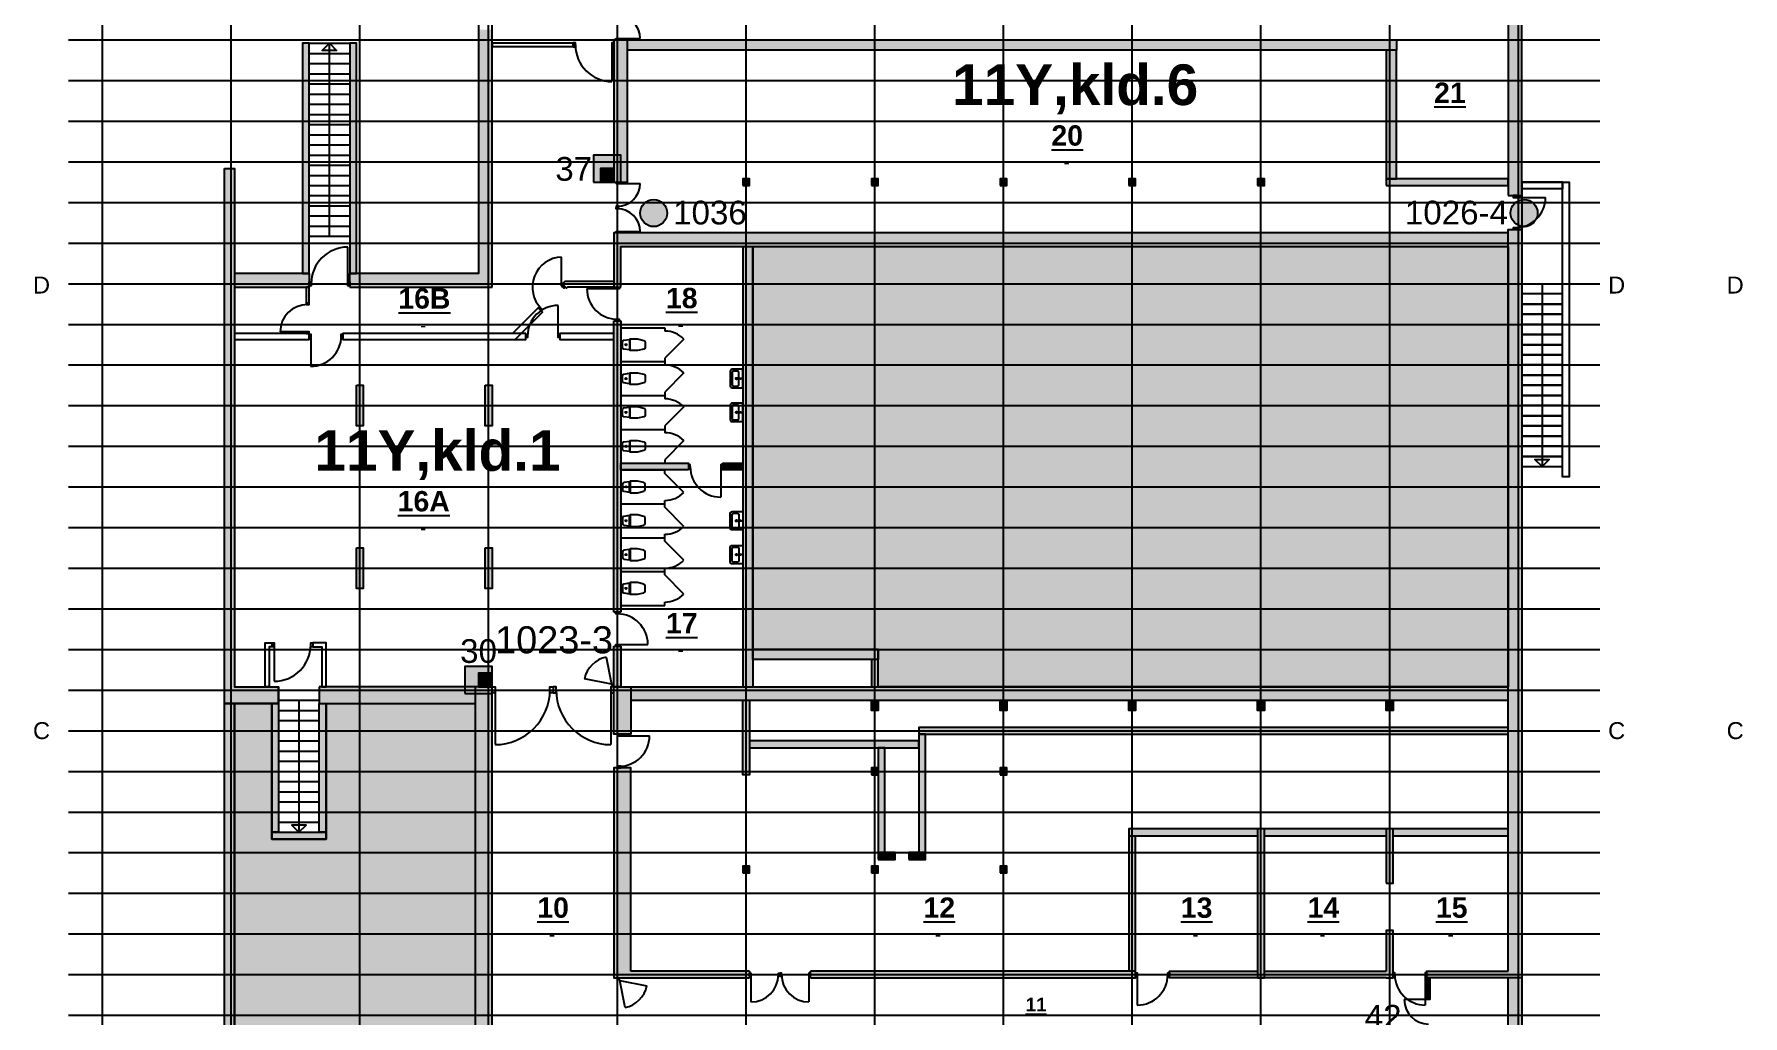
# Model space of a CAD drawing. Header units: millimetres. Extents: x 96064 to 243032, y 44049 to 165007.
# Drawn here: x 96083 to 146526, y 76181 to 105169 of the extents above; entities that cross this region are included whole.
import ezdxf

# ---------------------------------------------------------------- set-up
doc = ezdxf.new("R2010")
doc.units = ezdxf.units.MM
doc.header["$LTSCALE"] = 20
for name, color, linetype in [('-  Eksisterende', 7, 'CONTINUOUS'), ('-  Lette vægge - nye', 7, 'CONTINUOUS'), ('-  Trapper', 1, 'CONTINUOUS'), ('- Døre og vinduer', 12, 'CONTINUOUS'), ('- EL og VVS', 4, 'CONTINUOUS'), ('-ADK', 140, 'CONTINUOUS'), ('-Alarm', 20, 'CONTINUOUS'), ('-Dørfølere', 90, 'CONTINUOUS'), ('-Grid', 254, 'CONTINUOUS'), ('-Rum m2', 6, 'CONTINUOUS'), ('-Rumnumre', 6, 'CONTINUOUS'), ('-Sign. Rammer', 9, 'CONTINUOUS'), ('-Skrav. eksist.', 253, 'CONTINUOUS')]:
    doc.layers.add(name, color=color, linetype=linetype)
doc.styles.add('100', font='arial.ttf', dxfattribs={"height": 150})

# ---------------------------------------------------------------- blocks, each defined once
blk = doc.blocks.new('Rumføler')
at = {"layer": '-Alarm'}
blk.add_line((-71, 71), (0, 0), dxfattribs=at)
blk.add_lwpolyline([(-231, 871), (-71, 71), (-871, 231)], dxfattribs=at)
blk.add_arc((-71, 71), 816, 101.3099, 168.6901, dxfattribs=at)
blk = doc.blocks.new('ADK')
at = {"layer": '-ADK'}
h = blk.add_hatch(color=256, dxfattribs=at)
h.dxf.hatch_style = 1
h.paths.add_polyline_path([(-400, -400), (400, -400), (400, 400), (-400, 400)])
blk.add_lwpolyline([(-400, -400), (400, -400), (400, 400), (-400, 400)], close=True, dxfattribs=at)
blk = doc.blocks.new('Dør-sensor')
at = {"layer": '-Dørfølere'}
h = blk.add_hatch(color=256, dxfattribs=at)
h.dxf.hatch_style = 1
edge = h.paths.add_edge_path()
edge.add_arc((0, 0), 400, 0, 360)
blk.add_circle((0, 0), 400, dxfattribs=at)

msp = doc.modelspace()

# ---------------------------------------------------------------- hatches: boundary and pattern name
at = {"layer": '-ADK'}
h = msp.add_hatch(color=256, dxfattribs=at)
h.dxf.hatch_style = 1
h.paths.add_polyline_path([(112800, 100800), (113200, 100800), (113200, 101200), (112800, 101200)])
h = msp.add_hatch(color=256, dxfattribs=at)
h.dxf.hatch_style = 1
h.paths.add_polyline_path([(109200, 85900), (109600, 85900), (109600, 86300), (109200, 86300)])
at = {"layer": '-Skrav. eksist.'}
h = msp.add_hatch(dxfattribs=at)
h.set_pattern_fill('ANSI36', color=256, scale=200)
h.paths.add_polyline_path([(113400, 71300), (134120, 71300), (134120, 64600), (135520, 64600), (135520, 71300), (137270, 71300), (137270, 64100), (139600, 64100), (139600, 59500), (113400, 59500)])
h.paths.add_polyline_path([(98200, 72400), (102000, 72400), (102000, 85400), (103100, 85400), (103100, 81400), (104700, 81400), (104700, 85400), (109100, 85400), (109100, 59500), (98200, 59500)])
h.paths.add_polyline_path([(117300, 98900), (139600, 98900), (139600, 85900), (121000, 85900), (121000, 87000), (117300, 87000)])
h.paths.add_polyline_path([(113600, 161500), (140000, 161500), (140000, 139800), (136000, 139800), (136000, 138700), (117200, 138700), (113600, 138700), (113600, 151700), (117000, 151700), (118500, 151700), (124800, 151700), (124800, 150600), (125700, 150600), (125700, 145500), (130700, 145500), (130700, 151700), (132400, 151700), (132400, 156600), (131100, 156600), (131100, 159100), (124600, 159100), (124600, 155100), (114700, 155100), (114700, 157800), (114500, 157800), (114500, 157300), (113600, 157300)])
h = msp.add_hatch(color=256, dxfattribs=at)
h.dxf.hatch_style = 1
h.paths.add_polyline_path([(139600, 100400), (140000, 100400), (140000, 122750), (139600, 122750)])
h = msp.add_hatch(color=256, dxfattribs=at)
h.dxf.hatch_style = 1
h.paths.add_polyline_path([(109600, 105300), (109200, 105300), (109200, 98100), (105400, 98100), (105400, 97700), (109600, 97700)])
h = msp.add_hatch(color=256, dxfattribs=at)
h.dxf.hatch_style = 1
h.paths.add_polyline_path([(113600, 105000), (113200, 105000), (113200, 100800), (113600, 100800)])
h = msp.add_hatch(color=256, dxfattribs=at)
h.dxf.hatch_style = 1
h.paths.add_polyline_path([(136300, 105000), (113600, 105000), (113600, 104700), (136300, 104700)])
h = msp.add_hatch(color=256, dxfattribs=at)
h.dxf.hatch_style = 1
h.paths.add_polyline_path([(104200, 104900), (104000, 104900), (104000, 98100), (104200, 98100)])
h = msp.add_hatch(color=256, dxfattribs=at)
h.dxf.hatch_style = 1
h.paths.add_polyline_path([(105600, 104900), (105400, 104900), (105400, 98100), (105600, 98100)], flags=17)
h = msp.add_hatch(color=256, dxfattribs=at)
h.dxf.hatch_style = 1
h.paths.add_polyline_path([(136000, 100900), (136300, 100900), (136300, 104700), (136000, 104700)])
h = msp.add_hatch(color=256, dxfattribs=at)
h.dxf.hatch_style = 1
edge = h.paths.add_edge_path()
edge.add_line((103300, 85900), (102000, 85900))
edge.add_line((102000, 85900), (102000, 101200))
edge.add_line((102000, 101200), (101700, 101200))
edge.add_line((101700, 101200), (101700, 85400))
edge.add_line((101700, 85400), (103300, 85400))
h = msp.add_hatch(color=256, dxfattribs=at)
h.dxf.hatch_style = 1
edge = h.paths.add_edge_path()
edge.add_line((103300, 85900), (102000, 85900))
edge.add_line((102000, 85900), (102000, 101200))
edge.add_line((102000, 101200), (101700, 101200))
edge.add_line((101700, 101200), (101700, 85400))
edge.add_line((101700, 85400), (103300, 85400))
h = msp.add_hatch(dxfattribs=at)
h.set_pattern_fill('ANGLE', color=256)
h.set_pattern_definition([(0, (0, 0), (0, 6.985), [5.08, -1.905]), (90, (0, 0), (-6.985, 4e-16), [5.08, -1.905])])
edge = h.paths.add_edge_path()
edge.add_line((103300, 85900), (102000, 85900))
edge.add_line((102000, 85900), (102000, 101200))
edge.add_line((102000, 101200), (101700, 101200))
edge.add_line((101700, 101200), (101700, 85400))
edge.add_line((101700, 85400), (103300, 85400))
h = msp.add_hatch(color=256, dxfattribs=at)
h.dxf.hatch_style = 1
h.paths.add_polyline_path([(101700, 101200), (102000, 101200), (102000, 85900), (103300, 85900), (103300, 85400), (101700, 85400)])
h = msp.add_hatch(color=256, dxfattribs=at)
h.dxf.hatch_style = 1
h.paths.add_polyline_path([(117000, 100700), (117200, 100700), (117200, 100900), (117000, 100900)])
h = msp.add_hatch(color=256, dxfattribs=at)
h.dxf.hatch_style = 1
h.paths.add_polyline_path([(120800, 100700), (121000, 100700), (121000, 100900), (120800, 100900)])
h = msp.add_hatch(color=256, dxfattribs=at)
h.dxf.hatch_style = 1
h.paths.add_polyline_path([(124600, 100700), (124800, 100700), (124800, 100900), (124600, 100900)])
h = msp.add_hatch(color=256, dxfattribs=at)
h.dxf.hatch_style = 1
h.paths.add_polyline_path([(128400, 100700), (128600, 100700), (128600, 100900), (128400, 100900)])
h = msp.add_hatch(color=256, dxfattribs=at)
h.dxf.hatch_style = 1
h.paths.add_polyline_path([(132200, 100700), (132400, 100700), (132400, 100900), (132200, 100900)])
h = msp.add_hatch(color=256, dxfattribs=at)
h.dxf.hatch_style = 1
h.paths.add_polyline_path([(136000, 100700), (139600, 100700), (139600, 100900), (136000, 100900)])
h = msp.add_hatch(color=256, dxfattribs=at)
h.dxf.hatch_style = 1
h.paths.add_polyline_path([(140000, 77500), (140000, 99400), (139600, 99400), (139600, 77500), (137200, 77500), (137200, 77300), (137300, 77300), (140000, 77300)])
h = msp.add_hatch(color=256, dxfattribs=at)
h.dxf.hatch_style = 1
h.paths.add_polyline_path([(113400, 98900), (139600, 98900), (139600, 99300), (113200, 99300), (113200, 97700), (113400, 97700)])
h = msp.add_hatch(color=256, dxfattribs=at)
h.dxf.hatch_style = 1
h.paths.add_polyline_path([(117300, 98900), (117000, 98900), (117000, 85900), (117300, 85900)])
h = msp.add_hatch(color=256, dxfattribs=at)
h.dxf.hatch_style = 1
h.paths.add_polyline_path([(104200, 98100), (102000, 98100), (102000, 97700), (104200, 97700)])
h = msp.add_hatch(color=256, dxfattribs=at)
h.dxf.hatch_style = 1
h.paths.add_polyline_path([(113400, 96700), (113200, 96700), (113200, 88100), (113400, 88100)])
h = msp.add_hatch(color=256, dxfattribs=at)
h.dxf.hatch_style = 1
h.paths.add_polyline_path([(105800, 94800), (105600, 94800), (105600, 93600), (105800, 93600)])
h = msp.add_hatch(color=256, dxfattribs=at)
h.dxf.hatch_style = 1
h.paths.add_polyline_path([(109600, 94800), (109400, 94800), (109400, 93600), (109600, 93600)])
h = msp.add_hatch(color=256, dxfattribs=at)
h.dxf.hatch_style = 1
h.paths.add_polyline_path([(115400, 92500), (113400, 92500), (113400, 92300), (115400, 92300)])
h = msp.add_hatch(color=256, dxfattribs=at)
h.dxf.hatch_style = 1
h.paths.add_polyline_path([(117000, 92500), (116400, 92500), (116400, 92300), (117000, 92300)])
h = msp.add_hatch(color=256, dxfattribs=at)
h.dxf.hatch_style = 1
h.paths.add_polyline_path([(105800, 90000), (105600, 90000), (105600, 88800), (105800, 88800)])
h = msp.add_hatch(color=256, dxfattribs=at)
h.dxf.hatch_style = 1
h.paths.add_polyline_path([(109600, 90000), (109400, 90000), (109400, 88800), (109600, 88800)])
h = msp.add_hatch(color=256, dxfattribs=at)
h.dxf.hatch_style = 1
h.paths.add_polyline_path([(113400, 87100), (113200, 87100), (113200, 85900), (113400, 85900)])
h = msp.add_hatch(color=256, dxfattribs=at)
h.dxf.hatch_style = 1
h.paths.add_polyline_path([(121000, 87000), (117300, 87000), (117300, 86700), (121000, 86700)])
h = msp.add_hatch(color=256, dxfattribs=at)
h.dxf.hatch_style = 1
h.paths.add_polyline_path([(121000, 86700), (120799.5, 86700), (120799.5, 85900), (121000, 85900)])
h = msp.add_hatch(color=256, dxfattribs=at)
h.dxf.hatch_style = 1
h.paths.add_polyline_path([(109100, 85900), (104500, 85900), (104500, 85400), (109100, 85400)])
h = msp.add_hatch(color=256, dxfattribs=at)
h.dxf.hatch_style = 1
h.paths.add_polyline_path([(109600, 85900), (109100, 85900), (109100, 71200), (109600, 71200)])
h = msp.add_hatch(color=256, dxfattribs=at)
h.dxf.hatch_style = 1
h.paths.add_polyline_path([(113700, 85900), (113200, 85900), (113200, 84500), (113700, 84500)])
h = msp.add_hatch(color=256, dxfattribs=at)
h.dxf.hatch_style = 1
h.paths.add_polyline_path([(139600, 85900), (113700, 85900), (113700, 85500), (139600, 85500)])
h = msp.add_hatch(color=256, dxfattribs=at)
h.dxf.hatch_style = 1
h.paths.add_polyline_path([(102000, 85400), (101700, 85400), (101700, 72400), (102000, 72400)])
h = msp.add_hatch(color=256, dxfattribs=at)
h.dxf.hatch_style = 1
h.paths.add_polyline_path([(103300, 85400), (103100, 85400), (103100, 81600), (103300, 81600)])
h = msp.add_hatch(color=256, dxfattribs=at)
h.dxf.hatch_style = 1
h.paths.add_polyline_path([(104700, 85400), (104500, 85400), (104500, 81600), (104700, 81600)])
h = msp.add_hatch(color=256, dxfattribs=at)
h.dxf.hatch_style = 1
h.paths.add_polyline_path([(117200, 85500), (117000, 85500), (117000, 83300), (117200, 83300)])
h = msp.add_hatch(color=256, dxfattribs=at)
h.dxf.hatch_style = 1
h.paths.add_polyline_path([(121000, 85500), (120800, 85500), (120800, 85200), (121000, 85200)])
h = msp.add_hatch(color=256, dxfattribs=at)
h.dxf.hatch_style = 1
h.paths.add_polyline_path([(124800, 85500), (124600, 85500), (124600, 85200), (124800, 85200)])
h = msp.add_hatch(color=256, dxfattribs=at)
h.dxf.hatch_style = 1
h.paths.add_polyline_path([(128600, 85500), (128400, 85500), (128400, 85200), (128600, 85200)])
h = msp.add_hatch(color=256, dxfattribs=at)
h.dxf.hatch_style = 1
h.paths.add_polyline_path([(132400, 85500), (132200, 85500), (132200, 85200), (132400, 85200)])
h = msp.add_hatch(color=256, dxfattribs=at)
h.dxf.hatch_style = 1
h.paths.add_polyline_path([(136200, 85500), (136000, 85500), (136000, 85200), (136200, 85200)])
h = msp.add_hatch(color=256, dxfattribs=at)
h.dxf.hatch_style = 1
h.paths.add_polyline_path([(122200, 84300), (117200, 84300), (117200, 84100), (122200, 84100)])
h = msp.add_hatch(color=256, dxfattribs=at)
h.dxf.hatch_style = 1
h.paths.add_polyline_path([(139600, 84700), (122200, 84700), (122200, 84500), (139600, 84500)])
h = msp.add_hatch(color=256, dxfattribs=at)
h.dxf.hatch_style = 1
h.paths.add_polyline_path([(122400, 84500), (122200, 84500), (122200, 81000), (122400, 81000)])
h = msp.add_hatch(color=256, dxfattribs=at)
h.dxf.hatch_style = 1
h.paths.add_polyline_path([(121200, 84100), (121000, 84100), (121000, 81000), (121200, 81000)])
h = msp.add_hatch(color=256, dxfattribs=at)
h.dxf.hatch_style = 1
h.paths.add_polyline_path([(117200, 77500), (113700, 77500), (113700, 83500), (113200, 83500), (113200, 77300), (117200, 77300)])
h = msp.add_hatch(color=256, dxfattribs=at)
h.dxf.hatch_style = 1
h.paths.add_polyline_path([(121000, 83500), (120800, 83500), (120800, 83300), (121000, 83300)])
h = msp.add_hatch(color=256, dxfattribs=at)
h.dxf.hatch_style = 1
h.paths.add_polyline_path([(124800, 83500), (124600, 83500), (124600, 83300), (124800, 83300)])
h = msp.add_hatch(color=256, dxfattribs=at)
h.dxf.hatch_style = 1
h.paths.add_polyline_path([(104700, 81600), (103100, 81600), (103100, 81400), (104700, 81400)])
h = msp.add_hatch(color=256, dxfattribs=at)
h.dxf.hatch_style = 1
h.paths.add_polyline_path([(132200, 81700), (128400, 81700), (128400, 81500), (132200, 81500)])
h = msp.add_hatch(color=256, dxfattribs=at)
h.dxf.hatch_style = 1
h.paths.add_polyline_path([(128600, 81500), (128400, 81500), (128400, 77500), (128600, 77500)])
h = msp.add_hatch(color=256, dxfattribs=at)
h.dxf.hatch_style = 1
h.paths.add_polyline_path([(132400, 81700), (132200, 81700), (132200, 77300), (132400, 77300), (132400, 77500)])
h = msp.add_hatch(color=256, dxfattribs=at)
h.dxf.hatch_style = 1
h.paths.add_polyline_path([(136000, 81700), (132400, 81700), (132400, 81500), (136000, 81500)])
h = msp.add_hatch(color=256, dxfattribs=at)
h.dxf.hatch_style = 1
h.paths.add_polyline_path([(136200, 81700), (136000, 81700), (136000, 80100), (136200, 80100)])
h = msp.add_hatch(color=256, dxfattribs=at)
h.dxf.hatch_style = 1
h.paths.add_polyline_path([(139600, 81700), (136200, 81700), (136200, 81500), (139600, 81500)])
h = msp.add_hatch(color=256, dxfattribs=at)
h.dxf.hatch_style = 1
h.paths.add_polyline_path([(121500, 81000), (121000, 81000), (121000, 80800), (121500, 80800)])
h = msp.add_hatch(color=256, dxfattribs=at)
h.dxf.hatch_style = 1
h.paths.add_polyline_path([(122400, 81000), (121900, 81000), (121900, 80800), (122400, 80800)])
h = msp.add_hatch(color=256, dxfattribs=at)
h.dxf.hatch_style = 1
h.paths.add_polyline_path([(117200, 80600), (117000, 80600), (117000, 80400), (117200, 80400)], flags=17)
h = msp.add_hatch(color=256, dxfattribs=at)
h.dxf.hatch_style = 1
h.paths.add_polyline_path([(121000, 80600), (120800, 80600), (120800, 80400), (121000, 80400)])
h = msp.add_hatch(color=256, dxfattribs=at)
h.dxf.hatch_style = 1
h.paths.add_polyline_path([(124800, 80600), (124600, 80600), (124600, 80400), (124800, 80400)])
h = msp.add_hatch(color=256, dxfattribs=at)
h.dxf.hatch_style = 1
h.paths.add_polyline_path([(136200, 78700), (136000, 78700), (136000, 77500), (132400, 77500), (132400, 77300), (136000, 77300), (136200, 77300)])
h = msp.add_hatch(color=256, dxfattribs=at)
h.dxf.hatch_style = 1
h.paths.add_polyline_path([(128600, 77500), (119000, 77500), (119000, 77300), (128600, 77300)])
h = msp.add_hatch(color=256, dxfattribs=at)
h.dxf.hatch_style = 1
h.paths.add_polyline_path([(132200, 77500), (129600, 77500), (129600, 77300), (132200, 77300)])
h = msp.add_hatch(color=256, dxfattribs=at)
h.dxf.hatch_style = 1
h.paths.add_polyline_path([(137300, 77300), (137200, 77300), (137200, 76700), (137300, 76700)])
h = msp.add_hatch(color=256, dxfattribs=at)
h.dxf.hatch_style = 1
h.paths.add_polyline_path([(140000, 77300), (139600, 77300), (139600, 75100), (140000, 75100)])

# ---------------------------------------------------------------- linework, layer by layer
at = {"layer": '-  Eksisterende'}
for p, q in [((117000, 98900), (117000, 85900)), ((117300, 98900), (117300, 85900)), ((113700, 85900), (139600, 85900)), ((113700, 85500), (139600, 85500))]:
    msp.add_line(p, q, dxfattribs=at)
for points in [[(109600, 97700), (109600, 156700), (109200, 156700), (109200, 98100), (105400, 98100)], [(139600, 77500), (139600, 99400), (140000, 99400), (140000, 59500), (139600, 59500), (139600, 74900)], [(113400, 97700), (113400, 98900), (139600, 98900), (139600, 99300), (113200, 99300), (113200, 97700), (113400, 97700)], [(104200, 98100), (102000, 98100), (102000, 97700), (104200, 97700)], [(104200, 98100), (104200, 97700)], [(105400, 97700), (105400, 98100)], [(105400, 97700), (109600, 97700)], [(113200, 97700), (113400, 97700)], [(113200, 88100), (113200, 96700)], [(113200, 96700), (113400, 96700)], [(113400, 96700), (113400, 88100)], [(113400, 88100), (113200, 88100)], [(113400, 87100), (113400, 85900), (113200, 85900), (113200, 87100)], [(113200, 87100), (113400, 87100)], [(103300, 85400), (103300, 85900)], [(109100, 85900), (104500, 85900)], [(104500, 85900), (104500, 85400)], [(109100, 61000), (109600, 61000), (109600, 85900), (109100, 85900), (109100, 61000)], [(104500, 85400), (109100, 85400)], [(117200, 85500), (117200, 83300), (117000, 83300), (117000, 85500)], [(121000, 85500), (121000, 85200), (120800, 85200), (120800, 85500)], [(124800, 85500), (124800, 85200), (124600, 85200), (124600, 85500)], [(128600, 85500), (128600, 85200), (128400, 85200), (128400, 85500)], [(132400, 85500), (132400, 85200), (132200, 85200), (132200, 85500)], [(136200, 85500), (136200, 85200), (136000, 85200), (136000, 85500)], [(113700, 77500), (113700, 83500), (113200, 83500), (113200, 77300), (113200, 77300)], [(136200, 81500), (139600, 81500), (139600, 81700), (128400, 81700), (128400, 81500)], [(128400, 81500), (128400, 77500)], [(128400, 77300), (128600, 77300), (128600, 81500)], [(128400, 81500), (132200, 81500)], [(132400, 81500), (136000, 81500)], [(136000, 77300), (136200, 77300), (136200, 78700), (136000, 78700), (136000, 77500)], [(113200, 77500), (113200, 77300), (117200, 77300)], [(117200, 77500), (113700, 77500)], [(117200, 77500), (117200, 77300)], [(119000, 77300), (128600, 77300), (128600, 77500)], [(128600, 77500), (119000, 77500)], [(119000, 77300), (119000, 77500)], [(136000, 77300), (129600, 77300), (129600, 77500), (132200, 77500)], [(132400, 77500), (136000, 77500)], [(140000, 77500), (140000, 77300), (137200, 77300), (137200, 77500), (139600, 77500)], [(139600, 75100), (139600, 77300)]]:
    msp.add_lwpolyline(points, dxfattribs=at)
for points in [[(139600, 100400), (140000, 100400), (140000, 122750), (139600, 122750)], [(113200, 100800), (113600, 100800), (113600, 105000), (113200, 105000)], [(113600, 105000), (136300, 105000), (136300, 104700), (113600, 104700)], [(104000, 98100), (104200, 98100), (104200, 104900), (104000, 104900)], [(105400, 98100), (105600, 98100), (105600, 104900), (105400, 104900)], [(109600, 104800), (112000, 104800), (112000, 104900), (109600, 104900)], [(136000, 100900), (136300, 100900), (136300, 104700), (136000, 104700)], [(101700, 101200), (102000, 101200), (102000, 85900), (103300, 85900), (103300, 85400), (101700, 85400)], [(117000, 100700), (117200, 100700), (117200, 100900), (117000, 100900)], [(120800, 100700), (121000, 100700), (121000, 100900), (120800, 100900)], [(124600, 100700), (124800, 100700), (124800, 100900), (124600, 100900)], [(128400, 100700), (128600, 100700), (128600, 100900), (128400, 100900)], [(132200, 100700), (132400, 100700), (132400, 100900), (132200, 100900)], [(136000, 100700), (139600, 100700), (139600, 100900), (136000, 100900)], [(105600, 94800), (105800, 94800), (105800, 93600), (105600, 93600)], [(109400, 94800), (109600, 94800), (109600, 93600), (109400, 93600)], [(115400, 92300), (113400, 92300), (113400, 92500), (115400, 92500)], [(116400, 92500), (117000, 92500), (117000, 92300), (116400, 92300)], [(105600, 90000), (105800, 90000), (105800, 88800), (105600, 88800)], [(109400, 90000), (109600, 90000), (109600, 88800), (109400, 88800)], [(102900, 85900), (102900, 87200), (103108, 87200), (103108, 87080), (103020, 87080), (103020, 86018), (103020, 85900)], [(104700, 85900), (104700, 87200), (104308, 87200), (104308, 87080), (104580, 87080), (104580, 86018), (104580, 85900)], [(117300, 87000), (121000, 87000), (121000, 86700), (117300, 86700)], [(120799.5, 85900), (121000, 85900), (121000, 86700), (120799.5, 86700)], [(113200, 85900), (113700, 85900), (113700, 84500), (113200, 84500)], [(101700, 85400), (102000, 85400), (102000, 72400), (101700, 72400)], [(103100, 85400), (103300, 85400), (103300, 81600), (103100, 81600)], [(104500, 85400), (104700, 85400), (104700, 81600), (104500, 81600)], [(117200, 84100), (122200, 84100), (122200, 84300), (117200, 84300)], [(122200, 84500), (139600, 84500), (139600, 84700), (122200, 84700)], [(122200, 81000), (122400, 81000), (122400, 84500), (122200, 84500)], [(121000, 81000), (121200, 81000), (121200, 84100), (121000, 84100)], [(120800, 83300), (121000, 83300), (121000, 83500), (120800, 83500)], [(124600, 83300), (124800, 83300), (124800, 83500), (124600, 83500)], [(103100, 81600), (104700, 81600), (104700, 81400), (103100, 81400)], [(132400, 77300), (132400, 81700), (132200, 81700), (132200, 77300)], [(136000, 80100), (136200, 80100), (136200, 81700), (136000, 81700)], [(121000, 80800), (121500, 80800), (121500, 81000), (121000, 81000)], [(121900, 80800), (122400, 80800), (122400, 81000), (121900, 81000)], [(117000, 80400), (117200, 80400), (117200, 80600), (117000, 80600)], [(120800, 80400), (121000, 80400), (121000, 80600), (120800, 80600)], [(124600, 80400), (124800, 80400), (124800, 80600), (124600, 80600)], [(137200, 76700), (137300, 76700), (137300, 77300), (137200, 77300)]]:
    msp.add_lwpolyline(points, close=True, dxfattribs=at)
at = {"layer": '-  Lette vægge - nye', "color": 252, "true_color": 0x939598}
for points in [[(111669.8, 97791.9), (111757.9, 97880), (113200, 97880), (113200, 97700), (111832.5, 97700), (111797.1, 97664.6)], [(104200, 97700), (104110, 97700), (104110, 97230), (104200, 97230)], [(105200, 96150), (110282.5, 96150), (111090, 96957.5), (110962.7, 97084.8), (110207.9, 96330), (105200, 96330)], [(104200, 96330), (102000, 96330), (102000, 96150), (104200, 96150)], [(110600, 96330), (105200, 96330), (105200, 96150), (110600, 96150)], [(113200, 96330), (111600, 96330), (111600, 96150), (113200, 96150)]]:
    msp.add_lwpolyline(points, close=True, dxfattribs=at)
at = {"layer": '-  Trapper'}
for p, q in [((104200, 104900), (105400, 104900)), ((104200, 104600), (105400, 104600)), ((104200, 104300), (105400, 104300)), ((104200, 104000), (105400, 104000)), ((104200, 103700), (105400, 103700)), ((104200, 103400), (105400, 103400)), ((104200, 103100), (105400, 103100)), ((104200, 102800), (105400, 102800)), ((104200, 102500), (105400, 102500)), ((104200, 102200), (105400, 102200)), ((104200, 101900), (105400, 101900)), ((104200, 101600), (105400, 101600)), ((104200, 101300), (105400, 101300)), ((104200, 101000), (105400, 101000)), ((104200, 100700), (105400, 100700)), ((104200, 100400), (105400, 100400)), ((104200, 100100), (105400, 100100)), ((104200, 99800), (105400, 99800)), ((104200, 99500), (105400, 99500)), ((104200, 99200), (105400, 99200)), ((103300, 85500), (104500, 85500)), ((103300, 85200), (104500, 85200)), ((103300, 84900), (104500, 84900)), ((103300, 84600), (104500, 84600)), ((103300, 84300), (104500, 84300)), ((103300, 84000), (104500, 84000)), ((103300, 83700), (104500, 83700)), ((103300, 83400), (104500, 83400)), ((103300, 83100), (104500, 83100)), ((103300, 82800), (104500, 82800)), ((103300, 82500), (104500, 82500)), ((103300, 82200), (104500, 82200)), ((103300, 81900), (104500, 81900)), ((103300, 81600), (104500, 81600))]:
    msp.add_line(p, q, dxfattribs=at)
for points in [[(104800, 99200), (104800, 104900), (105012.1, 104687.9), (104587.9, 104687.9), (104800, 104900)], [(141200, 100800), (140000, 100800), (140000, 97800), (141200, 97800)], [(141200, 100800), (141400, 100800), (141400, 92100), (141200, 92100), (141200, 100800)], [(140600, 97800), (140600, 92400), (140387.9, 92612.1), (140812.1, 92612.1), (140600, 92400)], [(103900, 85500), (103900, 81600), (104112.1, 81812.1), (103687.9, 81812.1), (103900, 81600)]]:
    msp.add_lwpolyline(points, dxfattribs=at)
for points in [[(140000, 100800), (141200, 100800), (141200, 100600), (140000, 100600)], [(140000, 97200), (141200, 97200), (141200, 97500), (140000, 97500)], [(140000, 96900), (141200, 96900), (141200, 97200), (140000, 97200)], [(140000, 96600), (141200, 96600), (141200, 96900), (140000, 96900)], [(140000, 96300), (141200, 96300), (141200, 96600), (140000, 96600)], [(140000, 96000), (141200, 96000), (141200, 96300), (140000, 96300)], [(140000, 95700), (141200, 95700), (141200, 96000), (140000, 96000)], [(140000, 95400), (141200, 95400), (141200, 95700), (140000, 95700)], [(140000, 95100), (141200, 95100), (141200, 95400), (140000, 95400)], [(140000, 94800), (141200, 94800), (141200, 95100), (140000, 95100)], [(140000, 94500), (141200, 94500), (141200, 94800), (140000, 94800)], [(140000, 94200), (141200, 94200), (141200, 94500), (140000, 94500)], [(140000, 93900), (141200, 93900), (141200, 94200), (140000, 94200)], [(140000, 93600), (141200, 93600), (141200, 93900), (140000, 93900)], [(140000, 93300), (141200, 93300), (141200, 93600), (140000, 93600)], [(140000, 93000), (141200, 93000), (141200, 93300), (140000, 93300)], [(140000, 92700), (141200, 92700), (141200, 93000), (140000, 93000)], [(140000, 92400), (141200, 92400), (141200, 92700), (140000, 92700)]]:
    msp.add_lwpolyline(points, close=True, dxfattribs=at)
at = {"layer": '- Døre og vinduer'}
for p, q in [((113300, 105037.5), (113975, 105037.5)), ((113140, 104850), (113140, 103770)), ((113300, 100762.5), (113975, 100762.5)), ((139800, 100350), (140700, 100350)), ((105340, 97800), (105340, 98880)), ((113300, 99337.5), (113975, 99337.5)), ((111655.7, 97735.4), (111655.7, 98585.4)), ((113300, 97650), (112400, 97650)), ((111550, 96260), (111550, 97160)), ((104155, 96375), (103345, 96375)), ((104250, 96260), (104250, 95360)), ((116350, 92400), (116350, 91500)), ((103168, 87140), (103168, 86060)), ((113300, 87150), (114200, 87150)), ((109690, 85810), (109690, 84190)), ((113110, 85810), (113110, 84190)), ((113350, 84450), (114250, 84450)), ((117245, 77400), (117245, 76590)), ((118955, 77400), (118955, 76590)), ((128650, 77400), (128650, 76500)), ((137150, 77400), (137150, 76500)), ((137250, 76660), (136530, 76660))]:
    msp.add_line(p, q, dxfattribs=at)
for points in [[(113337.5, 105037.5), (113337.5, 105000), (113262.5, 105000), (113262.5, 105037.5)], [(112000, 104790), (112060, 104790), (112060, 104910), (112000, 104910)], [(113140, 104790), (113200, 104790), (113200, 104910), (113140, 104910)], [(113337.5, 100762.5), (113337.5, 100800), (113262.5, 100800), (113262.5, 100762.5)], [(139850, 100350), (139850, 100400), (139750, 100400), (139750, 100350)], [(113337.5, 100050), (113337.5, 100087.5), (113262.5, 100087.5), (113262.5, 100050)], [(113337.5, 100050), (113337.5, 100012.5), (113262.5, 100012.5), (113262.5, 100050)], [(139850, 99400), (139850, 99450), (139750, 99450), (139750, 99400)], [(113337.5, 99337.5), (113337.5, 99300), (113262.5, 99300), (113262.5, 99337.5)], [(104200, 97860), (104260, 97860), (104260, 97740), (104200, 97740)], [(105340, 97860), (105400, 97860), (105400, 97740), (105340, 97740)], [(111655.7, 97735.4), (111691, 97770.7), (111761.7, 97700), (111726.4, 97664.6)], [(113250, 97650), (113250, 97700), (113350, 97700), (113350, 97650)], [(104110, 97230), (104110, 97185), (104200, 97185), (104200, 97230)], [(110983.9, 97063.6), (111019.3, 97099), (111090, 97028.2), (111054.6, 96992.9)], [(104110, 96375), (104110, 96330), (104200, 96330), (104200, 96375)], [(113250, 96700), (113250, 96750), (113350, 96750), (113350, 96700)], [(104250, 96210), (104200, 96210), (104200, 96310), (104250, 96310)], [(105200, 96210), (105150, 96210), (105150, 96310), (105200, 96310)], [(110600, 96310), (110650, 96310), (110650, 96210), (110600, 96210)], [(111550, 96310), (111600, 96310), (111600, 96210), (111550, 96210)], [(115400, 92350), (115450, 92350), (115450, 92450), (115400, 92450)], [(116350, 92350), (116400, 92350), (116400, 92450), (116350, 92450)], [(113350, 88100), (113350, 88050), (113250, 88050), (113250, 88100)], [(103168, 87080), (103108, 87080), (103108, 87200), (103168, 87200)], [(104308, 87080), (104248, 87080), (104248, 87200), (104308, 87200)], [(113350, 87150), (113350, 87100), (113250, 87100), (113250, 87150)], [(109690, 85720), (109600, 85720), (109600, 85900), (109690, 85900)], [(111400, 85720), (111310, 85720), (111310, 85900), (111400, 85900)], [(111400, 85720), (111490, 85720), (111490, 85900), (111400, 85900)], [(113110, 85720), (113200, 85720), (113200, 85900), (113110, 85900)], [(113400, 84450), (113400, 84500), (113300, 84500), (113300, 84450)], [(113400, 83500), (113400, 83550), (113300, 83550), (113300, 83500)], [(117245, 77355), (117200, 77355), (117200, 77445), (117245, 77445)], [(118100, 77355), (118055, 77355), (118055, 77445), (118100, 77445)], [(118100, 77355), (118145, 77355), (118145, 77445), (118100, 77445)], [(118955, 77355), (119000, 77355), (119000, 77445), (118955, 77445)], [(128650, 77350), (128600, 77350), (128600, 77450), (128650, 77450)], [(129600, 77350), (129550, 77350), (129550, 77450), (129600, 77450)], [(136200, 77350), (136250, 77350), (136250, 77450), (136200, 77450)], [(137150, 77350), (137200, 77350), (137200, 77450), (137150, 77450)], [(137210, 76660), (137210, 76700), (137290, 76700), (137290, 76660)]]:
    msp.add_lwpolyline(points, close=True, dxfattribs=at)
for centre, radius, start, end in [((113300, 105037.5), 675, 0, 90), ((113140, 104850), 1080, 180, 270), ((113300, 100762.5), 675, 270, 0), ((113300, 99337.5), 675, 0, 90), ((139800, 100350), 900, 270, 0), ((105340, 97800), 1080, 90, 180), ((111680.9, 97695.8), 889.9, 91.62569, 225.2696), ((113300, 97650), 900, 180, 270), ((104155, 96375), 810, 90, 180), ((111550, 96260), 900, 90, 180), ((104250, 96260), 900, 270, 0), ((116350, 92400), 900, 180, 270), ((113300, 87150), 900, 0, 90), ((103168, 87140), 1080, 270, 0), ((109690, 85810), 1620, 270, 0), ((113110, 85810), 1620, 180, 270), ((113350, 84450), 900, 270, 0), ((117245, 77400), 810, 270, 0), ((118955, 77400), 810, 180, 270), ((128650, 77400), 900, 270, 0), ((137150, 77400), 900, 180, 270), ((137250, 76660), 720, 180, 270)]:
    msp.add_arc(centre, radius, start, end, dxfattribs=at)
at = {"layer": '- EL og VVS'}
for p, q in [((113400, 96500), (114700, 96500)), ((114700, 96500), (114700, 96400)), ((115265.7, 96165.7), (114700, 95600)), ((113400, 95500), (114700, 95500)), ((113400, 95500), (114700, 95500)), ((114700, 95600), (114700, 95500)), ((114700, 95500), (114700, 95400)), ((115265.7, 95165.7), (114700, 94600)), ((113400, 94500), (114700, 94500)), ((113400, 94500), (114700, 94500)), ((114700, 94600), (114700, 94500)), ((114700, 94500), (114700, 94400)), ((115265.7, 94165.7), (114700, 93600)), ((113400, 93500), (114700, 93500)), ((113400, 93500), (114700, 93500)), ((114700, 93600), (114700, 93500)), ((114700, 93500), (114700, 93400)), ((115265.7, 93165.7), (114700, 92600)), ((113400, 92500), (114700, 92500)), ((114700, 92600), (114700, 92500)), ((113400, 92300), (114700, 92300)), ((114700, 92200), (114700, 92300)), ((115265.7, 91634.3), (114700, 92200)), ((114700, 91300), (114700, 91400)), ((113400, 91300), (114700, 91300)), ((113400, 91300), (114700, 91300)), ((114700, 91200), (114700, 91300)), ((115265.7, 90634.3), (114700, 91200)), ((113400, 90300), (114700, 90300)), ((113400, 90300), (114700, 90300)), ((114700, 90300), (114700, 90400)), ((114700, 90200), (114700, 90300)), ((115265.7, 89634.3), (114700, 90200)), ((113400, 89300), (114700, 89300)), ((113400, 89300), (114700, 89300)), ((114700, 89300), (114700, 89400)), ((114700, 89200), (114700, 89300)), ((115265.7, 88634.3), (114700, 89200)), ((113400, 88300), (114700, 88300)), ((114700, 88300), (114700, 88400))]:
    msp.add_line(p, q, dxfattribs=at)
for points in [[(113657.4, 95846), (113492.8, 95869.8, -0.3727468), (113450, 95919.3), (113450, 96080.7, -0.3727468), (113492.8, 96130.2), (113657.4, 96154)], [(113898.3, 95826.6), (113675.2, 95826.6), (113675.2, 96171.4), (113898.3, 96171.4), (114078.1, 96127.2, -0.3755888), (114121.4, 96077.7), (114121.4, 95920.3, -0.3755888), (114078.1, 95870.8)], [(113657.4, 94846), (113492.8, 94869.8, -0.3727468), (113450, 94919.3), (113450, 95080.7, -0.3727468), (113492.8, 95130.2), (113657.4, 95154)], [(113898.3, 94826.6), (113675.2, 94826.6), (113675.2, 95171.4), (113898.3, 95171.4), (114078.1, 95127.2, -0.3755888), (114121.4, 95077.7), (114121.4, 94920.3, -0.3755888), (114078.1, 94870.8)], [(117000, 94727.8), (117000, 95272.2), (116684.6, 95272.2, 0.4142136), (116634.6, 95222.2), (116634.6, 94777.8, 0.4142136), (116684.6, 94727.8)], [(116890, 94827.8), (116890, 95172.2, 0.4142136), (116840, 95222.2), (116734.6, 95222.2, 0.4142136), (116684.6, 95172.2), (116684.6, 94827.8, 0.4142136), (116734.6, 94777.8), (116840, 94777.8, 0.4142136)], [(113657.4, 93846), (113492.8, 93869.8, -0.3727468), (113450, 93919.3), (113450, 94080.7, -0.3727468), (113492.8, 94130.2), (113657.4, 94154)], [(113898.3, 93826.6), (113675.2, 93826.6), (113675.2, 94171.4), (113898.3, 94171.4), (114078.1, 94127.2, -0.3755888), (114121.4, 94077.7), (114121.4, 93920.3, -0.3755888), (114078.1, 93870.8)], [(117000, 93727.8), (117000, 94272.2), (116684.6, 94272.2, 0.4142136), (116634.6, 94222.2), (116634.6, 93777.8, 0.4142136), (116684.6, 93727.8)], [(116890, 93827.8), (116890, 94172.2, 0.4142136), (116840, 94222.2), (116734.6, 94222.2, 0.4142136), (116684.6, 94172.2), (116684.6, 93827.8, 0.4142136), (116734.6, 93777.8), (116840, 93777.8, 0.4142136)], [(113657.4, 92846), (113492.8, 92869.8, -0.3727468), (113450, 92919.3), (113450, 93080.7, -0.3727468), (113492.8, 93130.2), (113657.4, 93154)], [(113898.3, 92826.6), (113675.2, 92826.6), (113675.2, 93171.4), (113898.3, 93171.4), (114078.1, 93127.2, -0.3755888), (114121.4, 93077.7), (114121.4, 92920.3, -0.3755888), (114078.1, 92870.8)], [(113657.4, 91954), (113492.8, 91930.2, 0.3727468), (113450, 91880.7), (113450, 91719.3, 0.3727468), (113492.8, 91669.8), (113657.4, 91646)], [(113898.3, 91973.4), (113675.2, 91973.4), (113675.2, 91628.6), (113898.3, 91628.6), (114078.1, 91672.8, 0.3755888), (114121.4, 91722.3), (114121.4, 91879.7, 0.3755888), (114078.1, 91929.2)], [(113657.4, 90954), (113492.8, 90930.2, 0.3727468), (113450, 90880.7), (113450, 90719.3, 0.3727468), (113492.8, 90669.8), (113657.4, 90646)], [(113898.3, 90973.4), (113675.2, 90973.4), (113675.2, 90628.6), (113898.3, 90628.6), (114078.1, 90672.8, 0.3755888), (114121.4, 90722.3), (114121.4, 90879.7, 0.3755888), (114078.1, 90929.2)], [(117000, 91072.2), (117000, 90527.8), (116684.6, 90527.8, -0.4142136), (116634.6, 90577.8), (116634.6, 91022.2, -0.4142136), (116684.6, 91072.2)], [(116890, 90972.2), (116890, 90627.8, -0.4142136), (116840, 90577.8), (116734.6, 90577.8, -0.4142136), (116684.6, 90627.8), (116684.6, 90972.2, -0.4142136), (116734.6, 91022.2), (116840, 91022.2, -0.4142136)], [(113657.4, 89954), (113492.8, 89930.2, 0.3727468), (113450, 89880.7), (113450, 89719.3, 0.3727468), (113492.8, 89669.8), (113657.4, 89646)], [(113898.3, 89973.4), (113675.2, 89973.4), (113675.2, 89628.6), (113898.3, 89628.6), (114078.1, 89672.8, 0.3755888), (114121.4, 89722.3), (114121.4, 89879.7, 0.3755888), (114078.1, 89929.2)], [(117000, 90072.2), (117000, 89527.8), (116684.6, 89527.8, -0.4142136), (116634.6, 89577.8), (116634.6, 90022.2, -0.4142136), (116684.6, 90072.2)], [(116890, 89972.2), (116890, 89627.8, -0.4142136), (116840, 89577.8), (116734.6, 89577.8, -0.4142136), (116684.6, 89627.8), (116684.6, 89972.2, -0.4142136), (116734.6, 90022.2), (116840, 90022.2, -0.4142136)], [(113657.4, 88954), (113492.8, 88930.2, 0.3727468), (113450, 88880.7), (113450, 88719.3, 0.3727468), (113492.8, 88669.8), (113657.4, 88646)], [(113898.3, 88973.4), (113675.2, 88973.4), (113675.2, 88628.6), (113898.3, 88628.6), (114078.1, 88672.8, 0.3755888), (114121.4, 88722.3), (114121.4, 88879.7, 0.3755888), (114078.1, 88929.2)]]:
    msp.add_lwpolyline(points, format="xyb", close=True, dxfattribs=at)
for centre, radius in [((113555, 95998.1), 20), ((113555, 94998.1), 20), ((116820, 95000.1), 25), ((116940, 95000.1), 15), ((113555, 93998.1), 20), ((116820, 94000.1), 25), ((116940, 94000.1), 15), ((113555, 92998.1), 20), ((113555, 91801.9), 20), ((113555, 90801.9), 20), ((116820, 90799.9), 25), ((116940, 90799.9), 15), ((113555, 89801.9), 20), ((116820, 89799.9), 25), ((116940, 89799.9), 15), ((113555, 88801.9), 20)]:
    msp.add_circle(centre, radius, dxfattribs=at)
for centre, start, end in [((114700, 95600), 45, 90), ((114700, 94600), 45, 90), ((114700, 93600), 45, 90), ((114700, 92600), 45, 90), ((114700, 92200), 270, 315), ((114700, 91200), 270, 315), ((114700, 90200), 270, 315), ((114700, 89200), 270, 315)]:
    msp.add_arc(centre, 800, start, end, dxfattribs=at)
at = {"layer": '-ADK'}
for points in [[(112800, 100800), (113200, 100800), (113200, 101200), (112800, 101200)], [(109200, 85900), (109600, 85900), (109600, 86300), (109200, 86300)]]:
    msp.add_lwpolyline(points, close=True, dxfattribs=at)
at = {"layer": '-Grid', "color": 251}
for p, q in [((98100, 47600), (98100, 163600)), ((101900, 47600), (101900, 163600)), ((105700, 47600), (105700, 163600)), ((109500, 47600), (109500, 163600)), ((113300, 47600), (113300, 163600)), ((117100, 47600), (117100, 163600)), ((120900, 47600), (120900, 163600)), ((124700, 47600), (124700, 163600)), ((128500, 47600), (128500, 163600)), ((132300, 47600), (132300, 163600)), ((136100, 47600), (136100, 163600)), ((139900, 47600), (139900, 163600)), ((97100, 105000), (142300, 105000)), ((97100, 103800), (142300, 103800)), ((97100, 102600), (142300, 102600)), ((97100, 101400), (142300, 101400)), ((97100, 100200), (142300, 100200)), ((97100, 99000), (142300, 99000)), ((97100, 97800), (142300, 97800)), ((97100, 96600), (142300, 96600)), ((97100, 95400), (142300, 95400)), ((97100, 94200), (142300, 94200)), ((97100, 93000), (142300, 93000)), ((97100, 91800), (142300, 91800)), ((97100, 90600), (142300, 90600)), ((97100, 89400), (142300, 89400)), ((97100, 88200), (142300, 88200)), ((97100, 87000), (142300, 87000)), ((97100, 85800), (142300, 85800)), ((97100, 84600), (142300, 84600)), ((97100, 83400), (142300, 83400)), ((97100, 82200), (142300, 82200)), ((97100, 81000), (142300, 81000)), ((97100, 79800), (142300, 79800)), ((97100, 78600), (142300, 78600)), ((97100, 77400), (142300, 77400)), ((97100, 76200), (142300, 76200))]:
    msp.add_line(p, q, dxfattribs=at)
at = {"layer": '-Sign. Rammer'}
for points in [[(117300, 98900), (139600, 98900), (139600, 85900), (121000, 85900), (121000, 87000), (117300, 87000)], [(98200, 72400), (102000, 72400), (102000, 85400), (103100, 85400), (103100, 81400), (104700, 81400), (104700, 85400), (109100, 85400), (109100, 59500), (98200, 59500)]]:
    msp.add_lwpolyline(points, close=True, dxfattribs=at)

# ---------------------------------------------------------------- block references
at = {"layer": '-Dørfølere'}
for name, p in [('ADK', (113000, 101200)), ('Dør-sensor', (114372, 99886)), ('Dør-sensor', (140068, 99886)), ('Rumføler', (113200, 85900)), ('ADK', (109200, 86100))]:
    msp.add_blockref(name, p, dxfattribs=at)
at = {"layer": '-Dørfølere', "rotation": 180}
msp.add_blockref('Rumføler', (113300, 77300), dxfattribs=at)

# ---------------------------------------------------------------- texts
at = {"layer": '-ADK', "char_height": 700, "attachment_point": 1, "style": '100'}
for s, insert in [('\\pi562.37;37', (110905, 101541)), ('\\pi563.57;30', (108094, 87303)), ('\\pi551.63;42', (134812, 76504))]:
    msp.add_mtext_dynamic_manual_height_columns(s, width=2127, gutter_width=750, heights=[0], dxfattribs=dict(at, insert=insert))
at = {"layer": '-Alarm', "insert": (109691, 87685), "char_height": 800, "attachment_point": 1, "style": '100'}
msp.add_mtext_dynamic_manual_height_columns('1023-3', width=2127, gutter_width=750, heights=[0], dxfattribs=at)
at = {"layer": '-Dørfølere', "char_height": 700, "attachment_point": 1, "style": '100'}
for s, insert in [('\\pi51.46;1036', (114894, 100251)), ('\\pi-382.1;1026-4', (136931, 100251))]:
    msp.add_mtext_dynamic_manual_height_columns(s, width=2127, gutter_width=750, heights=[0], dxfattribs=dict(at, insert=insert))
at = {"layer": '-Grid', "color": 3, "char_height": 500, "width": 361.302, "attachment_point": 5, "style": '100'}
for s, insert in [('{\\C7;D}', (96300, 97760.9)), ('{\\C7;D}', (142800, 97760.9)), ('{\\C7;D}', (146300, 97760.9)), ('{\\C7;C}', (96300, 84600)), ('{\\C7;C}', (142800, 84600)), ('{\\C7;C}', (146300, 84600))]:
    msp.add_mtext(s, dxfattribs=dict(at, insert=insert))
at = {"layer": '-Rum m2', "color": 6, "char_height": 400, "attachment_point": 1, "style": '100'}
for insert in [(136916, 102851), (125666, 101589), (106666, 96777), (114266, 96789), (106666, 90789), (114266, 87189), (110466, 78789), (121866, 78789), (129466, 78789), (133216, 78789), (137002, 78789)]:
    msp.add_mtext_dynamic_manual_height_columns('\\pi808.06;-', width=1767, gutter_width=750, heights=[0], dxfattribs=dict(at, insert=insert))
at = {"layer": '-Rumnumre', "color": 6, "attachment_point": 1, "style": '100'}
for s, insert, char_height in [('\\pi-2654.7;{\\fArial|b1|i0|c0|p34;11Y,kld.6}', (125836, 104275.1), 1200), ('\\pi495.91;{\\fArial|b1|i0|c0|p34;\\L21}', (136916, 103739), 600), ('\\pi448.44;{\\fArial|b1|i0|c0|p34;\\L20}', (125666, 102477), 600), ('\\pi168.49;{\\fArial|b1|i0|c0|p34;\\L16B}', (106666, 97665), 600), ('\\pi469.31;{\\fArial|b1|i0|c0|p34;\\L18}', (114266, 97677), 600), ('\\pi-2548.3;{\\fArial|b1|i0|c0|p34;11Y,kld.1}', (106903.4, 93475.1), 1200), ('\\pi149.46;{\\fArial|b1|i0|c0|p34;\\L16A}', (106666, 91677), 600), ('\\pi469.11;{\\fArial|b1|i0|c0|p34;\\L17}', (114266, 88077), 600), ('\\pi471.15;{\\fArial|b1|i0|c0|p34;\\L10}', (110466, 79677), 600), ('\\pi471.56;{\\fArial|b1|i0|c0|p34;\\L12}', (121866, 79677), 600), ('\\pi468.49;{\\fArial|b1|i0|c0|p34;\\L13}', (129466, 79677), 600), ('\\pi460.1;{\\fArial|b1|i0|c0|p34;\\L14}', (133216, 79677), 600), ('\\pi463.17;{\\fArial|b1|i0|c0|p34;\\L15}', (137002, 79677), 600), ('\\pi640.25;{\\fArial|b1|i0|c0|p34;\\L11}', (124712, 76715), 400)]:
    msp.add_mtext_dynamic_manual_height_columns(s, width=1767, gutter_width=750, heights=[0], dxfattribs=dict(at, insert=insert, char_height=char_height))

doc.saveas('drawing.dxf')
